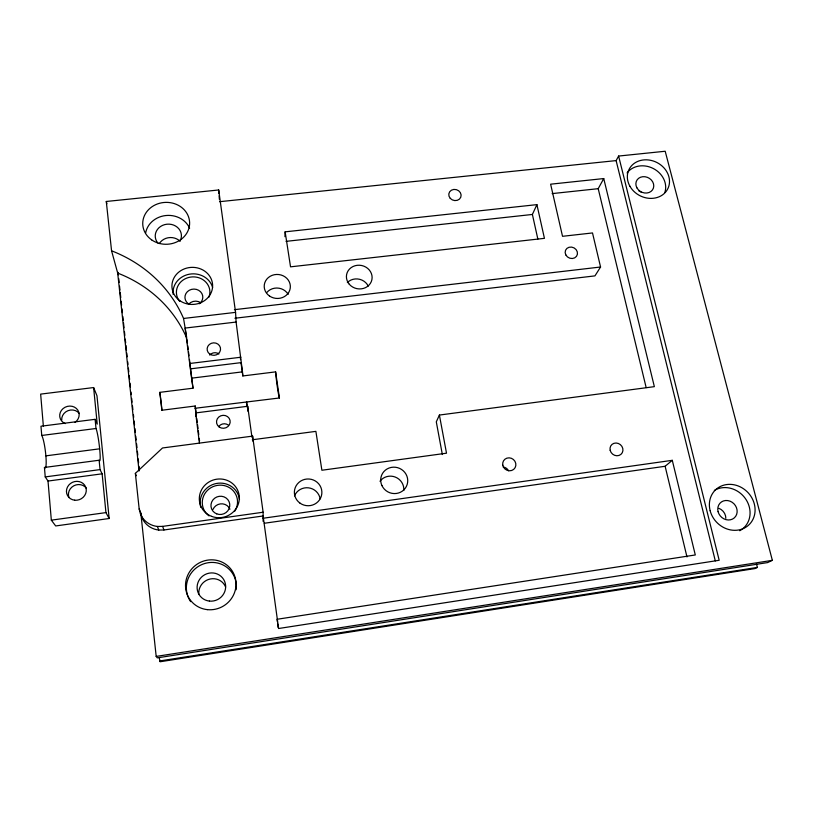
<?xml version="1.0" encoding="UTF-8"?>
<svg xmlns="http://www.w3.org/2000/svg" width="813" height="813" viewBox="0 0 813 813"><rect width="100%" height="100%" fill="white"/><g stroke="black" fill="none" stroke-linecap="round" stroke-linejoin="round"><path stroke-width="1.22" d="M263.107 521.367L263.117 512.231L252.619 436.114L162.509 447.973L135.364 473.369L139.175 508.948L140.385 513.806A21.921 20.833 -22.3 0 0 157.397 526.458L158.769 530.056L163.931 529.985L263.107 515.97L278.605 628.51L719.18 560.279L618.612 156.055L665.197 151.248L772.35 560.34L767.604 562.586L157.255 657.869L156.187 656.416L140.781 512.759L141.98 517.546A21.636 20.579 -22.7 0 0 158.769 530.056M196.35 416.551L195.313 408.248L279.428 397.984L275.617 371.876L242.833 375.952L241.105 363.411M284.946 236.664L285.139 231.837L536.905 204.632L544.436 238.341L290.536 266.837L285.139 231.837M234.896 318.239L594.953 275.881L600.563 267.01L592.504 232.945L562.525 236.309L550.625 184.185L603.744 178.565L654.353 386.653L439.396 415.057L436.296 421.845L442.353 454.528M537.85 239.073L532.393 214.459L536.905 204.632M646.162 387.598L598.205 188.677L603.744 178.565M715.318 560.919L616.112 160.598L618.612 156.055M264.357 523.257L665.125 466.276L672.28 460.321L695.298 554.964L277.009 619.282L277.335 621.65M756.425 563.734L757.381 567.413L754.911 568.582L160.12 661.752L159.175 657.443M156.187 656.416L772.35 560.34M159.561 660.989L757.381 567.413M157.397 526.458L162.62 526.387L263.117 512.231M263.107 518.247L672.28 460.321M93.617 387.557L96.971 395.758L109.155 518.511L55.68 525.95L51.331 520.157L48.018 481.052L45.233 476.906L44.441 467.465A16.758 2.348 82.8 0 0 45.884 455.91A16.758 2.348 82.8 0 0 41.748 435.463L40.965 426.225L95.111 419.325L97.225 424.122L93.617 387.557L40.65 394.112L43.353 426.053M51.331 520.157L105.944 512.607L109.155 518.511M48.018 481.052L102.123 473.816L105.944 512.607M252.304 439.772L315.891 431.368L321.887 470.249L446.51 453.197L439.396 415.057M44.441 467.465L99.125 460.239A16.656 1.596 82.7 0 0 99.664 448.878A16.656 1.596 82.7 0 0 96.015 428.492L95.111 419.325M45.233 476.906L100.05 469.599L102.123 473.816M45.884 455.849L99.653 448.817M41.748 435.463L96.015 428.492M189.439 359.468L193.006 388.197L159.826 392.354L161.889 410.24L195.222 406.002L196.299 414.711M199.398 443.014L195.659 412.933L247.701 406.266L251.969 437.292M236.105 322.06L185.14 328.076L191.583 378.167L242.487 371.856L236.105 322.06L235.567 312.375L218.697 189.978L106.29 201.472L111.564 250.811L117.692 273.097L139.053 471.012M189.531 363.513L240.943 357.222M190.425 368.858L241.217 362.618M111.564 250.811A143.23 129.999 -15.8 0 1 183.555 318.462L235.567 312.375M234.408 309.682L600.563 267.01M286.024 241.359L532.393 214.459M552.139 193.606L598.205 188.677M219.54 201.695L616.112 160.598M279.428 397.984L278.524 394.295A15.833 0.864 82.7 0 1 276.369 379.59L275.617 371.876M139.175 508.948L140.385 511.804M135.364 473.369L136.279 475.707M162.62 526.387L163.931 529.985M106.29 201.472L106.889 203.758M665.125 466.276L686.975 556.915M195.313 408.248L195.466 408.98L195.222 406.002M195.659 412.933L196.289 416.541M183.555 318.462L186.624 337.11M191.583 378.167L193.006 388.197M159.826 392.354L160.08 394.173A16.047 0.661 82.6 0 1 161.817 409.142L161.889 410.24M277.66 624.018L278.148 627.565M246.583 401.703L247.233 406.419M247.559 408.766L247.884 411.124L247.701 406.266M240.242 357.131L240.587 359.641M246.441 402.191L247.111 407.089M186.96 339.488L187.427 343.238M187.732 345.728L188.199 349.478M188.514 351.978L188.982 355.728M196.766 418.451L197.224 422.191M197.539 424.681L198.006 428.41M198.311 430.9L198.779 434.64M199.236 438.38L199.551 440.87M118.048 272.355L118.322 274.875M118.728 278.656L119.135 282.436M119.541 286.217L119.948 289.997M120.222 292.517L120.771 297.558M121.178 301.338L121.584 305.119M121.991 308.899L122.407 312.68M122.814 316.46L123.22 320.241M123.495 322.761L124.033 327.802M124.44 331.582L124.856 335.363M125.263 339.143L125.669 342.923M125.944 345.444L126.482 350.484M126.757 353.005L127.163 356.785M127.712 361.826L127.987 364.346M128.393 368.126L128.8 371.907M129.206 375.687L129.623 379.468M130.029 383.248L130.436 387.029M130.984 392.069L131.249 394.59M131.665 398.37L132.072 402.15M132.478 405.931L132.885 409.711M133.434 414.752L133.708 417.272M134.115 421.053L134.521 424.833M134.928 428.614L135.334 432.394M135.751 436.175L136.157 439.955M136.564 443.735L136.97 447.516M137.377 451.296L137.793 455.077M138.2 458.857L138.606 462.638M139.013 466.418L139.419 470.199M99.125 460.239L100.05 469.599M242.833 375.952L242.487 371.856M218.697 189.978L218.951 193.494M219.124 195.842L219.378 199.358M252.619 436.114L252.762 441.083M503.156 466.997A6.565 6.199 36.2 0 1 508.501 470.788M198.87 594.506A14.065 13.638 -36.5 0 1 225.587 586.935M212.986 509.395A9.217 8.892 -17.9 0 1 229.947 509.192M159.328 243.595A12.795 11.514 -2.8 0 1 180.13 241.349M187.732 595.929A25.254 24.471 -35.2 0 1 208.87 562.626A25.254 24.471 -35.2 0 1 236.116 589.75M190.669 601.64A25.254 24.471 -35.2 0 1 188.108 596.925M347.344 282.578A12.581 11.555 11.6 0 1 368.228 286.105M266.786 292.528A12.744 11.738 4.1 0 1 288.158 294.377M379.976 481.255A13.232 12.805 24.3 0 1 403.776 490.513M294.489 495.869A13.384 13.049 2 0 1 320.129 498.867M188.657 304.235A8.74 8.018 -3.2 0 1 200.923 302.822M117.692 273.097A137.143 125.111 -16.6 0 1 186.807 338.238M200.74 507.342A19.817 19.075 -16.4 0 1 216.197 483.522A19.817 19.075 -16.4 0 1 239.489 499.436M209.022 515.899A17.693 17.032 -16.4 0 1 205.76 492.302A17.693 17.032 -16.4 0 1 230.109 488.095A17.693 17.032 -16.4 0 1 234.53 511.489M173.159 294.387A20.112 18.353 -2.7 0 1 189.52 274.174A20.112 18.353 -2.7 0 1 212.62 287.487M179.683 301.379A16.758 15.295 -2.7 0 1 190.659 277.07A16.758 15.295 -2.7 0 1 208.951 297.131M157.752 242.904A13.099 11.748 -2.5 0 1 166.889 224.215A13.099 11.748 -2.5 0 1 180.344 240.465M188.311 303.727A8.953 8.191 -2.8 0 1 187.366 291.694A8.953 8.191 -2.8 0 1 200.557 291.765A8.953 8.191 -2.8 0 1 199.226 303.788M145.659 232.904A22.927 20.559 -2.5 0 1 165.811 215.536A22.927 20.559 -2.5 0 1 189.622 228.229M638.947 191.025A8.994 7.795 27 0 1 641.02 192.102M718.895 508.318A10.01 8.973 46.9 0 1 725.836 518.277M714.332 490.422A23.943 21.392 46.6 0 1 746.171 499.751A23.943 21.392 46.6 0 1 739.728 530.737M627.067 172.956A21.463 18.506 26.9 0 1 653.337 168.535A21.463 18.506 26.9 0 1 664.851 192.478M209.724 355.078A6.585 6.128 -3.7 0 1 218.941 353.96M218.941 426.276A6.697 6.362 -7.3 0 1 228.331 425.057M61.727 420.169A9.726 8.943 -18.4 0 1 68.058 410.656A9.726 8.943 -18.4 0 1 79.247 413.441M68.993 497.586A9.949 9.248 -24.8 0 1 73.709 485.849A9.949 9.248 -24.8 0 1 86.28 488.115M65.294 423.593A9.827 9.024 -18.2 0 1 61.463 410.321A9.827 9.024 -18.2 0 1 76.331 408.421A9.827 9.024 -18.2 0 1 75.02 422.354M450.25 198.352A6.25 5.549 17.5 0 0 460.778 197.224A6.25 5.549 17.5 0 0 453.806 189.429A6.25 5.549 17.5 0 0 450.25 198.352M502.8 465.229A6.748 6.352 35.7 0 0 513.653 469.416A6.748 6.352 35.7 0 0 511.387 458.298A6.748 6.352 35.7 0 0 502.8 465.229M209.408 601.092A14.431 13.984 -35.2 0 0 224.622 581.346A14.431 13.984 -35.2 0 0 200.12 578.683A14.431 13.984 -35.2 0 0 209.408 601.092M610.167 450.28A6.707 6.138 39.7 0 0 620.898 454.406A6.707 6.138 39.7 0 0 618.368 443.471A6.707 6.138 39.7 0 0 610.167 450.28M565.828 254.936A6.301 5.6 26 0 0 576.508 256.329A6.301 5.6 26 0 0 571.6 247.101A6.301 5.6 26 0 0 565.828 254.936M216.715 513.857A9.451 9.106 -16.8 0 0 229.723 504.04A9.451 9.106 -16.8 0 0 214.683 498.196A9.451 9.106 -16.8 0 0 216.715 513.857M207.335 609.638A25.528 24.725 -34.6 0 0 234.174 574.689A25.528 24.725 -34.6 0 0 190.821 570.065A25.528 24.725 -34.6 0 0 207.335 609.638M269.418 295.952A13.079 12.002 4.4 0 0 290.261 288.066A13.079 12.002 4.4 0 0 272.162 275.343A13.079 12.002 4.4 0 0 269.418 295.952M349.295 284.255A12.906 11.819 11.7 0 0 371.287 281.664A12.906 11.819 11.7 0 0 357.192 265.312A12.906 11.819 11.7 0 0 349.295 284.255M381.937 485.595A13.597 13.13 24 0 0 405.26 488.267A13.597 13.13 24 0 0 395.443 467.251A13.597 13.13 24 0 0 381.937 485.595M299.946 503.095A13.76 13.384 2.9 0 0 321.796 493.908A13.76 13.384 2.9 0 0 302.649 480.066A13.76 13.384 2.9 0 0 299.946 503.095M219.154 426.977A6.85 6.484 -6.8 0 0 230.13 422.597A6.85 6.484 -6.8 0 0 220.77 415.819A6.85 6.484 -6.8 0 0 219.154 426.977M179.724 300.597A20.355 18.547 -2.5 0 0 212.427 288.361A20.355 18.547 -2.5 0 0 184.683 268.747A20.355 18.547 -2.5 0 0 179.724 300.597M151.614 239.855A23.445 20.945 -2.2 0 0 189.378 226.207A23.445 20.945 -2.2 0 0 157.559 203.911A23.445 20.945 -2.2 0 0 151.614 239.855M211.593 516.357A20.071 19.309 -15.8 0 0 239.185 495.503A20.071 19.309 -15.8 0 0 207.203 483.176A20.071 19.309 -15.8 0 0 211.593 516.357M710.156 510.747A24.197 21.585 46.4 0 0 748.407 525.33A24.197 21.585 46.4 0 0 738.143 485.95A24.197 21.585 46.4 0 0 710.156 510.747M629.933 186.279A21.666 18.638 26.8 0 0 666.447 191.035A21.666 18.638 26.8 0 0 648.886 160.009A21.666 18.638 26.8 0 0 629.933 186.279M718.082 511.651A10.264 9.167 46.6 0 0 734.291 517.891A10.264 9.167 46.6 0 0 730.003 501.164A10.264 9.167 46.6 0 0 718.082 511.651M636.955 187.894A9.197 7.927 26.9 0 0 652.453 189.957A9.197 7.927 26.9 0 0 645.055 176.746A9.197 7.927 26.9 0 0 636.955 187.894M209.703 354.041A6.728 6.25 -3.4 0 0 220.496 349.895A6.728 6.25 -3.4 0 0 211.319 343.31A6.728 6.25 -3.4 0 0 209.703 354.041M74.654 500.198A10.051 9.339 -24.6 0 0 85.69 487.068A10.051 9.339 -24.6 0 0 68.749 485.137A10.051 9.339 -24.6 0 0 74.654 500.198"/></g></svg>
